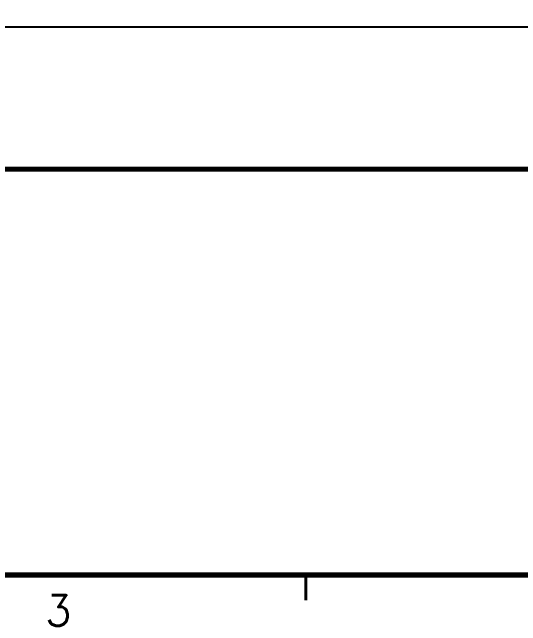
# Model space of a CAD drawing. Extents: x 295 to 953, y 10 to 290.
# Drawn here: x 609.3 to 659.4, y 10 to 70.5 of the extents above; entities that cross this region are included whole.
import ezdxf
from ezdxf.enums import TextEntityAlignment as Align

# ---------------------------------------------------------------- set-up
doc = ezdxf.new("R2010")
doc.units = 0
doc.header["$LTSCALE"] = 5
doc.header["$MEASUREMENT"] = 0
doc.layers.get('0').update_dxf_attribs({"linetype": 'CONTINUOUS', "lineweight": 25})
for name, color, linetype in [('PWR1', 7, 'CONTINUOUS'), ('문자', 4, 'CONTINUOUS'), ('테두리', 3, 'CONTINUOUS')]:
    doc.layers.add(name, color=color, linetype=linetype)
doc.styles.get("Standard").update_dxf_attribs({"font": 'simplex.shx'})

# ---------------------------------------------------------------- blocks, each defined once
blk = doc.blocks.new('C')
at = {"layer": '테두리'}
for points, const_width in [([(15, 285), (15, 15), (405, 15), (405, 285), (15, 285)], 0.5), ([(15, 55), (405, 55)], 0.5), ([(161.25, 12.5), (161.25, 15)], 0.3)]:
    blk.add_lwpolyline(points, dxfattribs=dict(at, const_width=const_width))
at = {"layer": '문자'}
blk.add_text('3', height=3, dxfattribs=at).set_placement((136.875, 11.5), align=Align.MIDDLE)

msp = doc.modelspace()

# ---------------------------------------------------------------- linework, layer by layer
at = {"layer": 'PWR1'}
msp.add_line((529.077, 69), (845.877, 69), dxfattribs=at)

# ---------------------------------------------------------------- block references
msp.add_blockref('C', (476.978, 0))

doc.saveas('drawing.dxf')
